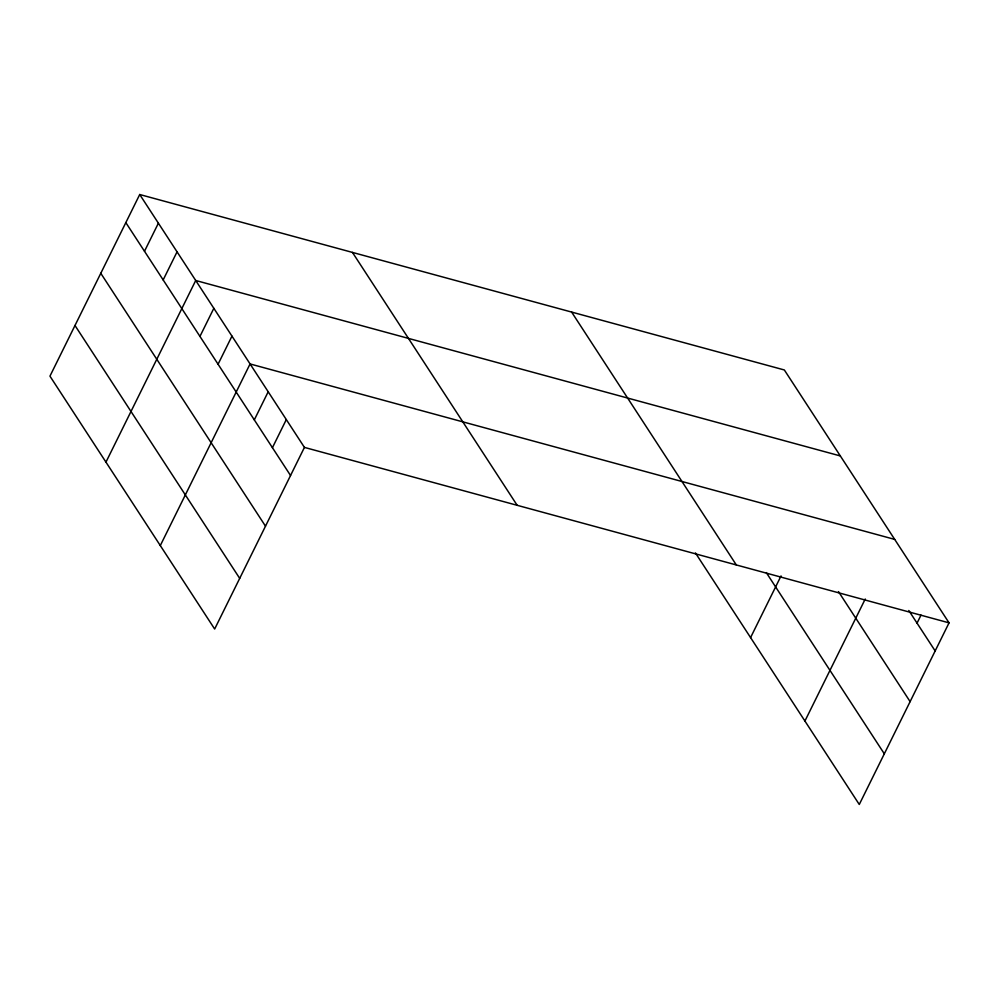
<?xml version="1.0" encoding="UTF-8"?>
<svg xmlns="http://www.w3.org/2000/svg" width="999" height="999" viewBox="0 0 999 999"><rect width="100%" height="100%" fill="white"/><g stroke="black" fill="none" stroke-linecap="round" stroke-linejoin="round"><path stroke-width="1.5" d="M139.723 194.518L49.95 376.148L214.66 629.033L304.433 447.402L139.723 194.518L784.34 369.967L949.05 622.852L859.277 804.482L695.416 552.909M144.493 251.273L158.391 223.177M163.162 279.945L177.06 251.835M105.956 462.137L195.717 280.494L840.346 455.944M199.95 336.413L213.836 308.316M218.069 364.235L231.955 336.126M160.302 545.579L250.075 363.948L894.692 539.398M254.308 419.867L268.194 391.77M272.427 447.689L286.313 419.58M750.574 637.587L781.043 575.923M804.932 721.028L865.246 599M917.045 623.139L921.016 615.109M304.433 447.402L949.05 622.852M908.803 610.489L935.164 650.948M838.473 591.608L910.114 701.623M766.283 572.589L884.315 753.82M571.615 312.063L736.325 564.947M352.447 252.41L517.157 505.294M125.837 222.615L290.534 475.499M100.787 273.289L265.497 526.173M74.987 325.487L239.698 578.371"/></g></svg>
